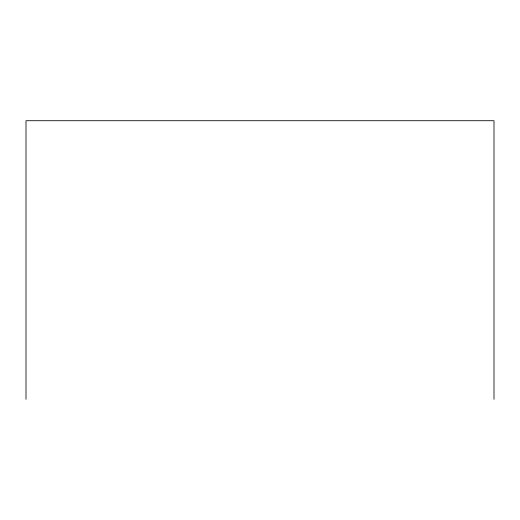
<?xml version="1.0" encoding="UTF-8"?>
<svg xmlns="http://www.w3.org/2000/svg" width="520" height="520" viewBox="0 0 520 520"><rect width="100%" height="100%" fill="white"/><g stroke="black" fill="none" stroke-linecap="round" stroke-linejoin="round"><path stroke-width="0.78" d="M494 399.288L494 120.712L26 120.712L26 399.288"/></g></svg>
